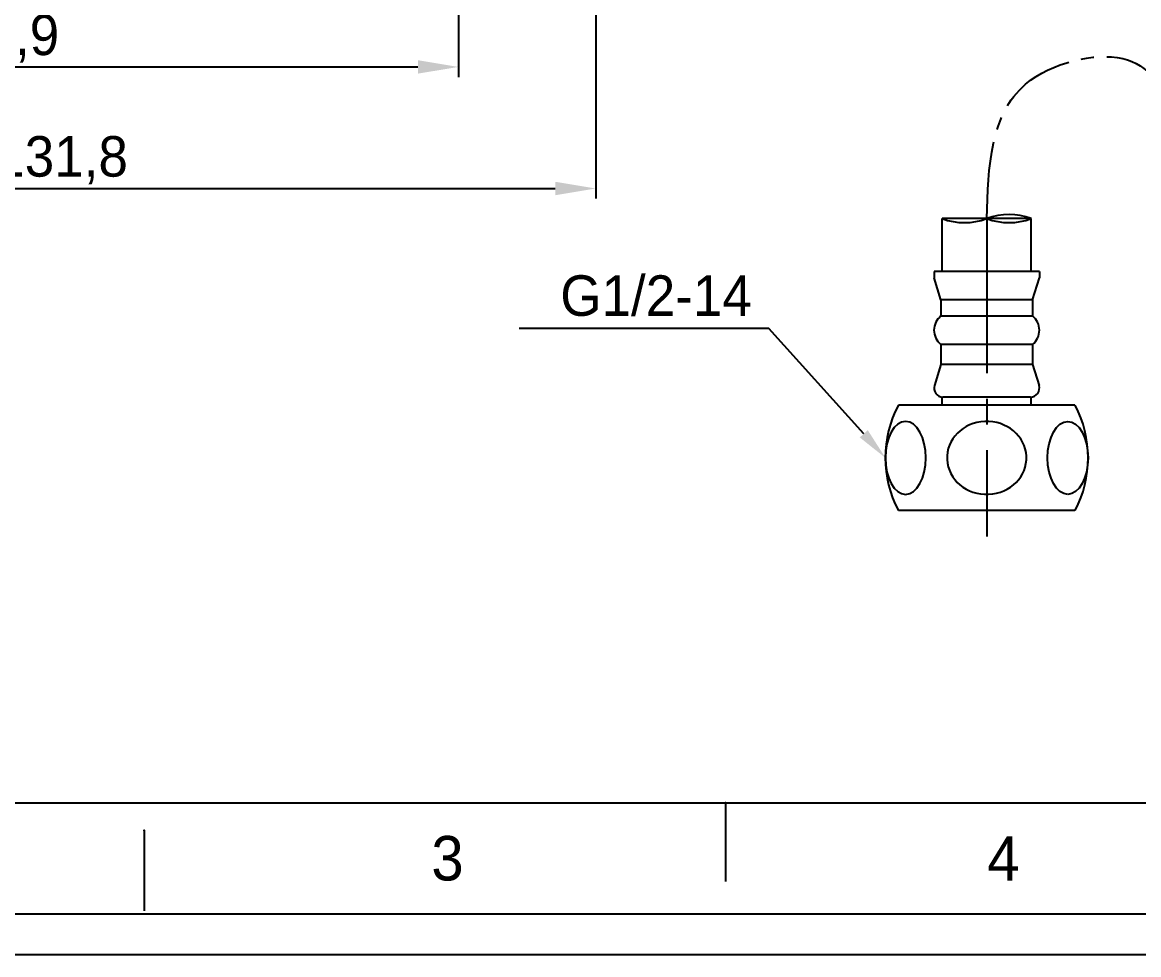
# Model space of a CAD drawing. Extents: x 10469 to 11055, y -15402 to -14985.
# Drawn here: x 10606.9 to 10744.7, y -15402.1 to -15287.1 of the extents above; entities that cross this region are included whole.
import ezdxf

# ---------------------------------------------------------------- set-up
doc = ezdxf.new("R2010")
doc.units = 0
doc.header["$MEASUREMENT"] = 0
doc.linetypes.add('CENTER2', pattern=[28.575, 19.05, -3.175, 3.175, -3.175])
doc.layers.get('0').update_dxf_attribs({"linetype": 'CONTINUOUS'})
doc.layers.get('DEFPOINTS').update_dxf_attribs({"linetype": 'CONTINUOUS'})
doc.layers.add('CENTER', color=1, linetype='CENTER2')
doc.layers.add('DIM', color=2, linetype='CONTINUOUS')
doc.styles.get("Standard").update_dxf_attribs({"font": ''})
doc.styles.get('Standard').set_extended_font_data('Gulim')
doc.dimstyles.new('ISO-25', dxfattribs={"dimtxt": 2.5, "dimasz": 2.5, "dimexe": 1.25, "dimexo": 0.625, "dimtad": 1, "dimdec": 1, "dimtxsty": 'Standard', "dimcen": 2.5, "dimadec": 0, "dimazin": 0, "dimtfac": 1, "dimtdec": 1, "dimtmove": 0, "dimatfit": 3, "dimfxl": 1, "dimarcsym": 0})

# ---------------------------------------------------------------- blocks, each defined once
blk = doc.blocks.new('*D53')
at = {"layer": 'DEFPOINTS', "color": 0, "transparency": 16777216}
for p in [(10660.73, -15181.46), (10545.86, -15277.62), (10660.73, -15292.62)]:
    blk.add_point(p, dxfattribs=at)
at = {"layer": 'DIM', "color": 3, "lineweight": -2, "transparency": 16777216}
for p, q in [((10660.73, -15182.08), (10660.73, -15293.87)), ((10545.86, -15278.24), (10545.86, -15293.87)), ((10550.86, -15292.62), (10655.73, -15292.62))]:
    blk.add_line(p, q, dxfattribs=at)
at = {"layer": 'DIM', "color": 3, "transparency": 16777216}
for points in [[(10550.86, -15291.79), (10550.86, -15293.45), (10545.86, -15292.62)], [(10655.73, -15291.79), (10655.73, -15293.45), (10660.73, -15292.62)]]:
    blk.add_solid(points, dxfattribs=at)
at = {"layer": 'DIM', "color": 3, "transparency": 16777216, "insert": (10603.29, -15289.12), "char_height": 5, "attachment_point": 5}
blk.add_mtext('114,9', dxfattribs=at)
blk = doc.blocks.new('*D46')
at = {"layer": 'DEFPOINTS', "color": 0, "transparency": 16777216}
for p in [(10677.68, -15277.62), (10545.86, -15292.62), (10677.68, -15307.62)]:
    blk.add_point(p, dxfattribs=at)
at = {"layer": 'DIM', "color": 3, "lineweight": -2, "transparency": 16777216}
for p, q in [((10677.68, -15278.24), (10677.68, -15308.87)), ((10545.86, -15293.24), (10545.86, -15308.87)), ((10550.86, -15307.62), (10672.68, -15307.62))]:
    blk.add_line(p, q, dxfattribs=at)
at = {"layer": 'DIM', "color": 3, "transparency": 16777216}
for points in [[(10550.86, -15306.79), (10550.86, -15308.45), (10545.86, -15307.62)], [(10672.68, -15306.79), (10672.68, -15308.45), (10677.68, -15307.62)]]:
    blk.add_solid(points, dxfattribs=at)
at = {"layer": 'DIM', "color": 3, "transparency": 16777216, "insert": (10611.77, -15304.12), "char_height": 5, "attachment_point": 5}
blk.add_mtext('131,8', dxfattribs=at)
blk = doc.blocks.new('ZF35533')
for p, q in [((4915.69, -500.48, 0), (4904.69, -500.48, 0)), ((4904.69, -507, 0), (4904.69, -500.48, 0)), ((4915.69, -507, 0), (4915.69, -500.48, 0)), ((4916.69, -507, 0), (4903.69, -507, 0)), ((4903.69, -507, 0), (4903.69, -507.77, 0)), ((4904.54, -510.5, 0), (4903.69, -507.77, 0)), ((4915.84, -510.5, 0), (4916.69, -507.77, 0)), ((4916.69, -507, 0), (4916.69, -507.77, 0)), ((4904.54, -510.5, 0), (4904.54, -512.5, 0)), ((4915.84, -510.5, 0), (4904.54, -510.5, 0)), ((4915.84, -510.5, 0), (4915.84, -512.5, 0)), ((4915.84, -512.5, 0), (4904.54, -512.5, 0)), ((4915.84, -516, 0), (4904.54, -516, 0)), ((4904.54, -516, 0), (4904.54, -518.5, 0)), ((4915.84, -516, 0), (4915.84, -518.5, 0)), ((4904.54, -518.5, 0), (4903.74, -521.07, 0)), ((4915.84, -518.5, 0), (4904.54, -518.5, 0)), ((4915.84, -518.5, 0), (4916.64, -521.07, 0)), ((4904.69, -523.5, 0), (4904.69, -522.5, 0)), ((4915.59, -522.5, 0), (4904.79, -522.5, 0)), ((4915.69, -523.5, 0), (4915.69, -522.5, 0)), ((4921.08, -523.5, 0), (4899.3, -523.5, 0)), ((4907.69, -536.5, 0), (4899.3, -536.5, 0)), ((4921.08, -536.5, 0), (4907.69, -536.5, 0))]:
    blk.add_line(p, q)
for centre, radius, start, end in [((4912.94, -507.79, 0), 7.81, 69.3903, 110.6097), ((4907.44, -493.17, 0), 7.81, 249.3903, 290.6097), ((4912.94, -493.17, 0), 7.81, 249.3903, 290.6097), ((4905.91, -514.25, 0), 2.23, 128.187, 231.813), ((4914.46, -514.25, 0), 2.23, 308.187, 51.813), ((4904.79, -521.4, 0), 1.1, 162.7229, 270), ((4915.59, -521.4, 0), 1.1, 270, 17.2771), ((4911.55, -530, 0), 13.88, 152.0652, 207.9348), ((4908.82, -530, 0), 13.88, 332.0652, 27.9348)]:
    blk.add_arc(centre, radius, start, end)
at = {"extrusion": (0, 0, -1)}
blk.add_ellipse((4900.18, -530, 0), major_axis=(0, -4.5), ratio=0.554466, dxfattribs=at)
blk.add_ellipse((4910.19, -530, 0), major_axis=(4.9, 0), ratio=0.918558, start_param=-1.522557, end_param=4.758585)
blk.add_ellipse((4920.19, -530, 0), major_axis=(0, -4.5), ratio=0.554466)
at = {"layer": 'CENTER', "color": 1, "linetype": 'CENTER2'}
blk.add_line((4910.19, -500.48, 0), (4910.19, -539.71, 0), dxfattribs=at)
at = {"layer": 'CENTER', "color": 1, "linetype": 'CENTER2', "ltscale": 0.5}
blk.add_spline([(4910.19, -500.48, 0), (4914.99, -483.91, 0), (4926.97, -480.74, 0), (4939.59, -525.07, 0), (4953.28, -526.84, 0), (4961.81, -505.95, 0), (4962.51, -489.27)], degree=3, dxfattribs=at)

msp = doc.modelspace()

# ---------------------------------------------------------------- linework, layer by layer
for p, q in [((10487.89, -15383.42), (11036.69, -15383.42)), ((10693.69, -15383.42), (10693.69, -15393.12)), ((10621.96, -15386.82), (10621.96, -15396.72))]:
    msp.add_line(p, q)
for p in [(10693.69, -15383.42), (10621.96, -15386.82)]:
    msp.add_point(p)
at = {"layer": 'DEFPOINTS', "color": 7}
msp.add_lwpolyline([(10469.17, -14984.66), (11055.41, -14984.66), (11055.41, -15402.14), (10469.17, -15402.14)], close=True, dxfattribs=at)
at = {"layer": 'DIM', "color": 3}
msp.add_line((10699.03, -15324.88, 0), (10668.24, -15324.88, 0), dxfattribs=at)
at = {"layer": 'DIM', "color": 7}
msp.add_lwpolyline([(10474.17, -14989.66), (11050.41, -14989.66), (11050.41, -15397.14), (10474.17, -15397.14)], close=True, dxfattribs=at)
at = {"layer": 'DIM', "color": 3, "elevation": 0}
msp.add_lwpolyline([(10710.75, -15337.88), (10699.03, -15324.88)], dxfattribs=at)
at = {"layer": 'DIM', "color": 3}
msp.add_solid([(10711.25, -15337.43, 0), (10713.43, -15340.85, 0), (10710.26, -15338.33, 0)], dxfattribs=at)

# ---------------------------------------------------------------- block references
at = {"color": 7}
msp.add_blockref('ZF35533', (5815.74, -14810.85), dxfattribs=at)

# ---------------------------------------------------------------- texts
at = {"char_height": 5.49, "attachment_point": 5}
for s, insert in [('3', (10659.39, -15390.28)), ('4', (10727.99, -15390.28))]:
    msp.add_mtext_dynamic_manual_height_columns(s, width=48.51, gutter_width=12.13, heights=[0], dxfattribs=dict(at, insert=insert))
at = {"layer": 'DIM', "color": 3, "insert": (10696.94, -15318.33, 0), "char_height": 5, "attachment_point": 3}
msp.add_mtext('G1/2-14', dxfattribs=at)

# ---------------------------------------------------------------- dimensions: what is measured, and where the dimension line sits
at = {"layer": 'DIM', "color": 7}
for base, p1, p2, picture, middle in [((10660.73, -15292.62), (10545.86, -15277.62), (10660.73, -15181.46), '*D53', (10603.29, -15289.12)), ((10677.68, -15307.62), (10545.86, -15292.62), (10677.68, -15277.62), '*D46', (10611.77, -15304.12))]:
    dim = msp.add_linear_dim(base=base, p1=p1, p2=p2, dimstyle='ISO-25', override={"dimtxt": 5, "dimasz": 5, "dimcen": 5, "dimclrd": 3, "dimclre": 3, "dimclrt": 3, "dimfxl": 1.25}, dxfattribs=at)
    dim.commit()
    dim.dimension.update_dxf_attribs({"geometry": picture, "text_midpoint": middle})

doc.saveas('drawing.dxf')
